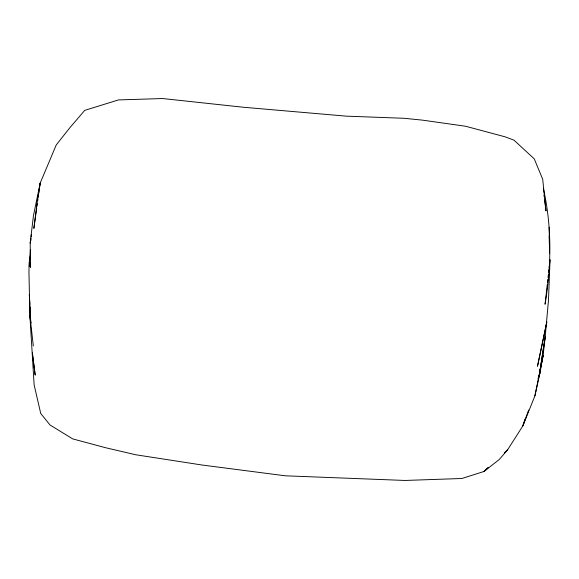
<?xml version="1.0" encoding="UTF-8"?>
<svg xmlns="http://www.w3.org/2000/svg" width="579" height="579" viewBox="0 0 579 579"><rect width="100%" height="100%" fill="white"/><g stroke="black" fill="none" stroke-linecap="round" stroke-linejoin="round"><path stroke-width="0.87" d="M30.571 262.924L30.441 267.353L30.202 243.071L33.444 215.67L40.197 183.065L56.25 144.924L70.262 127.25L84.744 110.357L118.478 99.921L162.619 98.546L243.694 107.274L346.264 116.147L404.004 118.282L422.438 120.135L465.588 126.244L505.163 136.847L514.022 140.198L534.236 158.834L542.697 179.215L545.997 210.98L544.542 199.509M31.382 236.355L31.44 234.582L31.186 236.275M30.426 249.556L29.297 266.289L29.84 262.75M31.317 236.341L31.44 234.582M547.256 284.665L545.056 304.264C551.382 266.13 552.011 226.678 543.413 188.87M547.452 282.885L547.85 279.324M548.052 277.536L548.349 274.866M548.653 272.195L548.95 269.524M549.153 267.737L550.05 259.725L548.479 300.233L545.208 336.804L543.124 355.347L540.012 372.673L534.902 395.862L522.88 425.847L507.609 449.818L499.228 459.552L483.928 471.509L461.89 478.493L405.032 480.454L285.36 475.808L202.093 465.024L135.66 454.747L105.45 447.69L72.686 438.889L50.026 424.993L40.74 413.515L34.132 384.876L29.855 315.056L28.95 271.992L29.145 262.721L30.383 255.643M36.716 207.962L33.864 228.416L37.44 200.139L40.197 183.065L38.706 193.741M36.969 206.189L37.338 203.518M37.715 200.855L37.961 199.075M38.207 197.294L38.453 195.514M30.94 237.976L30.202 243.071L30.955 239.583M539.816 371.704L545.208 336.804L539.816 371.704L543.124 355.347L534.902 395.862M538.289 378.644L540.012 372.673L538.079 378.68M525.095 418.986L522.88 425.847L528.678 410.026M488.538 467.289L483.928 471.509L488.292 467.55M504.323 452.829L507.609 449.818M543.978 195.101L544.202 196.86M30.463 316.865L30.781 323.162L29.855 315.056L33.314 345.967M30.781 323.162L29.334 294.371L29.833 304.264M29.963 306.964L30.376 315.063M549.239 235.783L549.551 253.103L549.167 227.2M546.815 322.018L537.522 366.131L546.815 322.018M35.174 375.004L32.359 353.081L35.174 375.004"/></g></svg>
